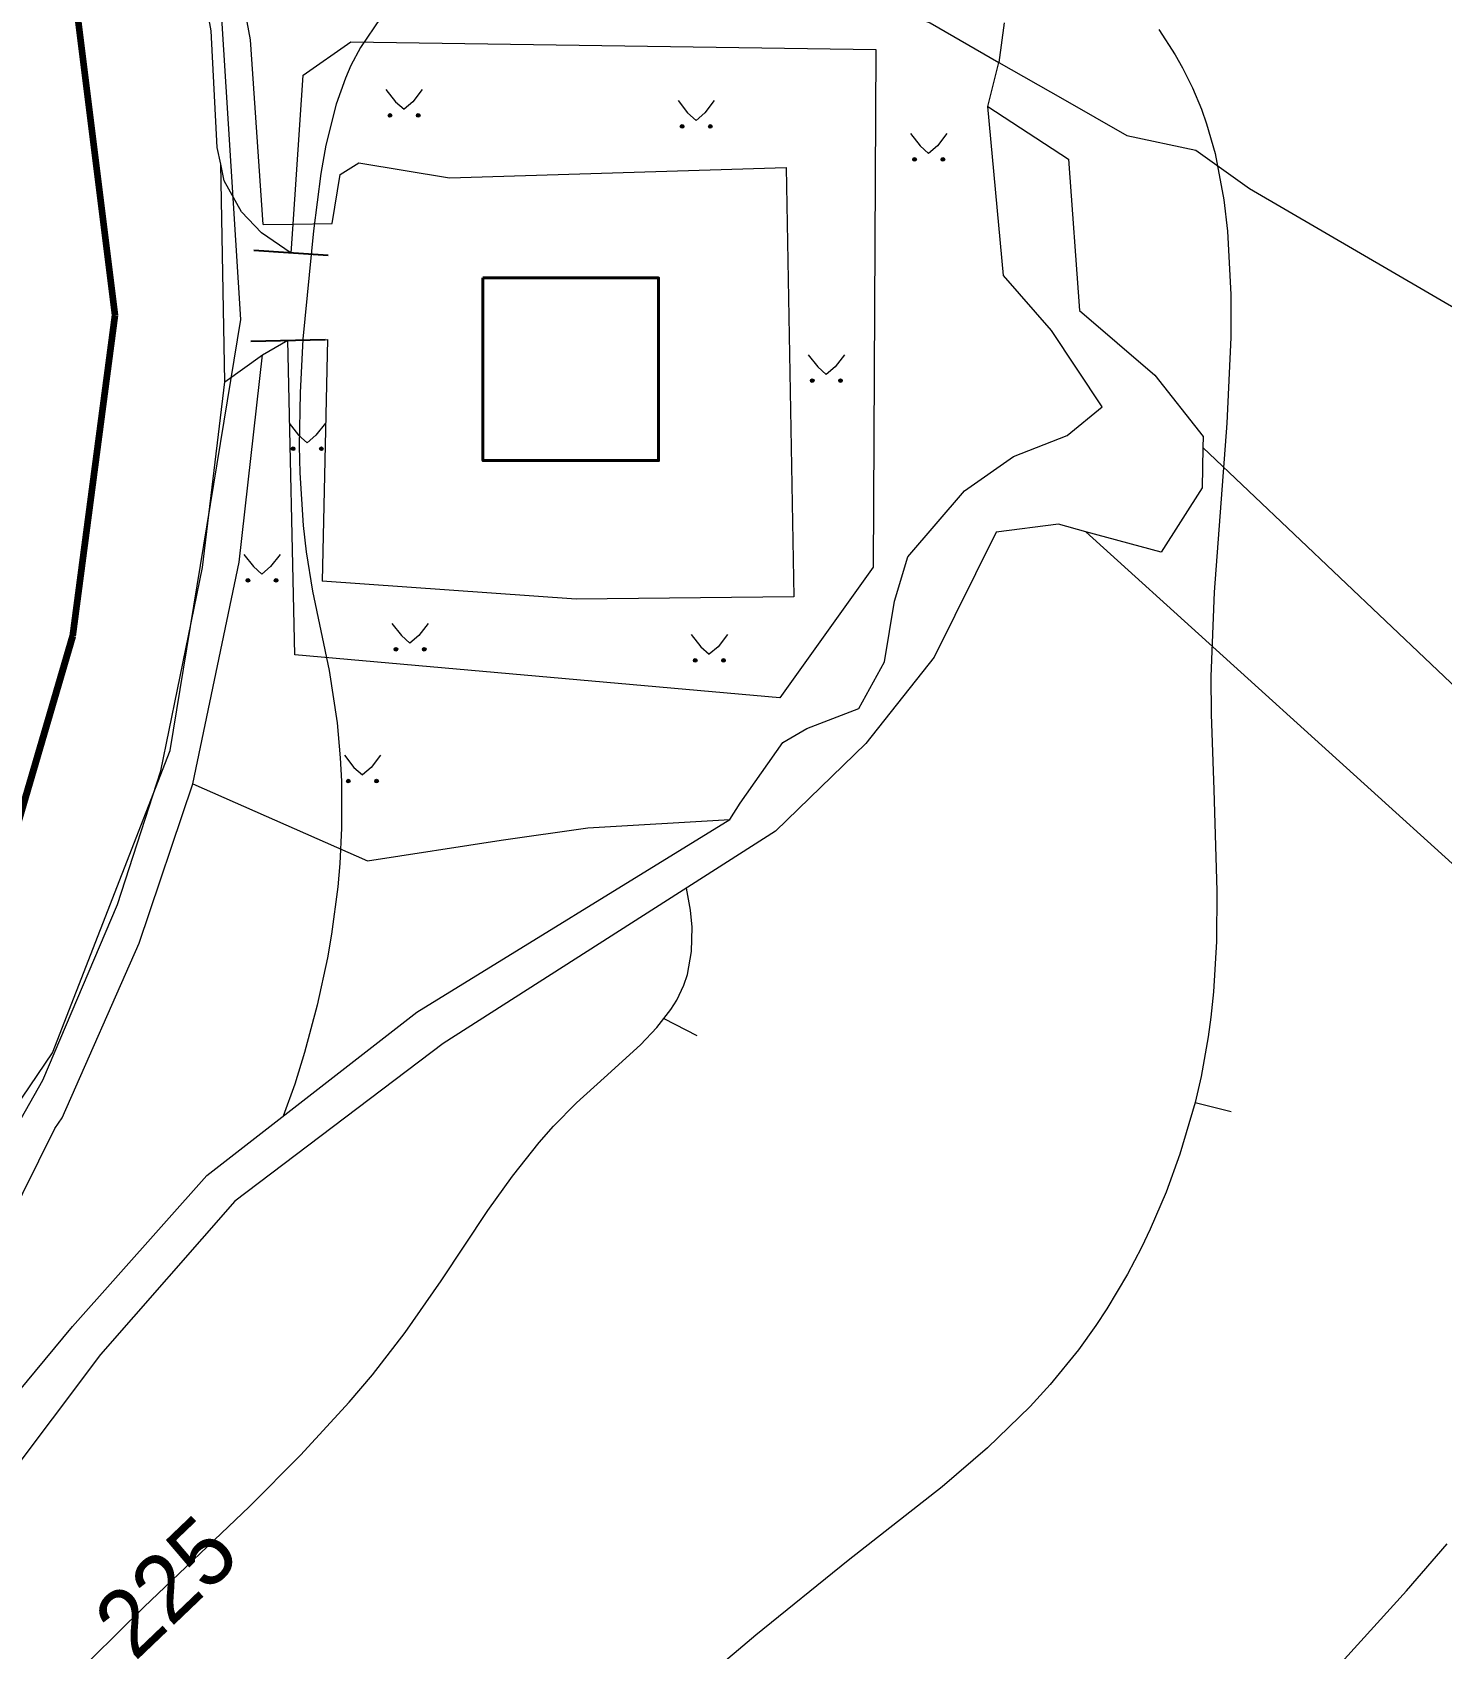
# Model space of a CAD drawing. Extents: x 1000 to 4000, y -5000 to -1000.
# Drawn here: x 1773.4 to 1849.3, y -4625.9 to -4538.9 of the extents above; entities that cross this region are included whole.
import ezdxf
from ezdxf.enums import TextEntityAlignment as Align

# ---------------------------------------------------------------- set-up
doc = ezdxf.new("R2010")
doc.units = 0
doc.header["$MEASUREMENT"] = 0
for name, color, linetype in [('11', 7, 'CONTINUOUS'), ('границы команд_1', 10, 'CONTINUOUS'), ('СЛОЙ_11', 7, 'CONTINUOUS'), ('СЛОЙ_24', 7, 'CONTINUOUS'), ('СЛОЙ_37', 7, 'CONTINUOUS'), ('СЛОЙ_39', 7, 'CONTINUOUS'), ('СЛОЙ_40', 7, 'CONTINUOUS'), ('СЛОЙ_41', 7, 'CONTINUOUS'), ('СЛОЙ_44', 7, 'CONTINUOUS'), ('СЛОЙ_50', 7, 'CONTINUOUS'), ('СЛОЙ_51', 7, 'CONTINUOUS'), ('СЛОЙ_52', 7, 'CONTINUOUS'), ('СЛОЙ_6', 7, 'CONTINUOUS')]:
    doc.layers.add(name, color=color, linetype=linetype)
doc.styles.add('STYLE-CHAR_FAST_FONT', font='CHAR_FAST_FONT.shx')

# ---------------------------------------------------------------- blocks, each defined once
blk = doc.blocks.new('VOROTA')
at = {"layer": '11', "color": 3, "linetype": 'Continuous'}
blk.add_line((0, -2.001), (0, 2), dxfattribs=at)

msp = doc.modelspace()

# ---------------------------------------------------------------- linework, layer by layer
at = {"layer": 'границы команд_1', "color": 6, "lineweight": 100}
msp.add_lwpolyline([(1232.111, -4386.007), (1363.196, -4532.866), (1381.723, -4552.503), (1403.927, -4569.932), (1443.727, -4590.948), (1468.129, -4601.74), (1562.694, -4618.098), (1653.409, -4634.074), (1688.722, -4638.313), (1704.485, -4638.313), (1722.793, -4634.02), (1760.924, -4607.283), (1770.05, -4590.328), (1775.59, -4571.416), (1777.872, -4554.135), (1774.938, -4530.659), (1770.702, -4517.779), (1633.084, -4319.391), (1619.805, -4295.078), (1612.961, -4276.819), (1612.961, -4259.864)], dxfattribs=at)
at = {"layer": 'СЛОЙ_11', "color": 253, "linetype": 'Continuous', "lineweight": 0}
for points in [[(1787.983, -4541.216), (1790.559, -4539.417), (1818.818, -4539.835)], [(1818.818, -4539.835), (1818.661, -4567.699), (1813.642, -4574.728)], [(1787.443, -4549.232), (1787.983, -4541.216)], [(1787.338, -4550.797), (1787.443, -4549.232)], [(1787.549, -4572.427), (1787.172, -4555.484)], [(1813.642, -4574.728), (1787.549, -4572.427)]]:
    msp.add_lwpolyline(points, dxfattribs=at)
at = {"layer": 'СЛОЙ_24', "color": 253, "linetype": 'Continuous', "lineweight": 0}
for points in [[(1783.554, -4546.007), (1783.366, -4545.107), (1783.032, -4538.831), (1781.735, -4531.677), (1780.857, -4527.619)], [(1785.835, -4549.25), (1785.153, -4539.319), (1783.04, -4527.856)], [(1800.499, -4533.426), (1819.353, -4537.521), (1821.737, -4538.4), (1825.427, -4540.53), (1828.872, -4542.498), (1832.317, -4544.467), (1836.039, -4545.262), (1838.925, -4547.312), (1862.177, -4560.868), (1866.255, -4562.5), (1876.041, -4564.926), (1883.235, -4566.683), (1890.512, -4568.524), (1898.375, -4574.633), (1907.826, -4583.168), (1918.281, -4590.113), (1932.835, -4601.326), (1946.3, -4613.208), (1951.653, -4617.811), (1955.919, -4619.735), (1960.77, -4620.656), (1991.049, -4615.97), (1996.452, -4614.463), (2000, -4614.031)], [(1787.338, -4550.797), (1785.749, -4549.709), (1784.662, -4548.58), (1783.742, -4546.906), (1783.554, -4546.007)], [(1787.443, -4549.232), (1789.557, -4549.209), (1789.975, -4546.573), (1790.979, -4545.945), (1795.872, -4546.74), (1813.978, -4546.196), (1814.398, -4569.289), (1802.689, -4569.415), (1789.015, -4568.453)], [(1785.835, -4549.25), (1787.443, -4549.232)], [(1785.792, -4556.278), (1787.172, -4555.484)], [(1787.172, -4555.484), (1789.307, -4555.442), (1789.015, -4568.453)], [(1782.053, -4579.358), (1784.541, -4567.424), (1785.792, -4556.278)], [(1783.78, -4557.724), (1785.792, -4556.278)], [(1735.985, -4634.132), (1739.687, -4630.535), (1753.737, -4620.327), (1759.09, -4616.06), (1767.203, -4607.274), (1773.977, -4595.31), (1777.991, -4585.855), (1780.333, -4578.662), (1782.573, -4567.717), (1783.78, -4557.724)], [(1774.623, -4597.907), (1775.012, -4597.342), (1779.162, -4587.947), (1782.053, -4579.358)], [(1733.751, -4637.818), (1754.467, -4622.251), (1758.671, -4618.988), (1765.111, -4612.964), (1771.156, -4604.871), (1774.623, -4597.907)]]:
    msp.add_lwpolyline(points, dxfattribs=at)
at = {"layer": 'СЛОЙ_37', "color": 253, "linetype": 'Continuous', "lineweight": 0}
for points in [[(1817.9, -4575.302), (1819.279, -4572.79), (1819.823, -4569.527), (1820.534, -4567.142), (1823.587, -4563.585), (1826.222, -4561.744), (1829.108, -4560.615), (1830.989, -4559.066), (1828.271, -4554.965), (1825.678, -4551.995), (1824.829, -4542.9)], [(1824.829, -4542.9), (1829.185, -4545.74), (1829.768, -4553.888), (1833.825, -4557.36), (1836.419, -4560.666), (1836.41, -4561.251)], [(1836.41, -4561.251), (1836.377, -4563.427), (1834.16, -4566.9), (1830.12, -4565.798)], [(1830.12, -4565.798), (1828.64, -4565.394), (1825.294, -4565.812), (1821.948, -4572.548), (1818.268, -4577.192), (1813.416, -4581.92), (1795.518, -4593.342), (1784.31, -4601.834), (1777.075, -4610.077), (1769.212, -4620.537), (1757.502, -4639.407), (1753.53, -4644.512), (1750.474, -4648.292), (1742.64, -4656.201), (1740.707, -4657.789)], [(1810.958, -4581.285), (1811.501, -4580.406), (1813.802, -4577.143), (1815.098, -4576.39), (1817.9, -4575.302)], [(1652.877, -4760.626), (1660.77, -4753.845), (1664.381, -4750.544), (1689.705, -4716.059), (1699.33, -4704.133), (1711.911, -4685.724), (1722.424, -4669.849), (1733.617, -4650.934), (1741.019, -4647.454), (1751.908, -4640.227), (1754.455, -4637.436), (1769.679, -4615.679), (1775.576, -4608.566), (1782.811, -4600.448), (1794.103, -4591.662), (1810.958, -4581.285)]]:
    msp.add_lwpolyline(points, dxfattribs=at)
at = {"layer": 'СЛОЙ_39', "color": 253, "linetype": 'Continuous', "lineweight": 0}
for p, q in [((1836.41, -4561.251), (1898.513, -4620.25)), ((1865.722, -4598.071), (1830.12, -4565.798))]:
    msp.add_line(p, q, dxfattribs=at)
at = {"layer": 'СЛОЙ_40', "color": 253, "linetype": 'Continuous', "lineweight": 0}
for p in [(1825.711, -4538.407), (1824.829, -4542.9)]:
    msp.add_line(p, (1825.427, -4540.53), dxfattribs=at)
msp.add_lwpolyline([(1782.053, -4579.358), (1791.45, -4583.506), (1798.654, -4582.397), (1803.308, -4581.731), (1810.958, -4581.285)], dxfattribs=at)
at = {"layer": 'СЛОЙ_41', "color": 253, "linetype": 'Continuous', "lineweight": 0}
for p, q in [((1792.446, -4541.996), (1792.956, -4542.646)), ((1794.396, -4541.996), (1793.886, -4542.646)), ((1792.956, -4542.646), (1793.416, -4543.056)), ((1793.886, -4542.646), (1793.416, -4543.056)), ((1808.167, -4542.59), (1808.677, -4543.24)), ((1808.677, -4543.24), (1809.137, -4543.65)), ((1809.607, -4543.24), (1809.137, -4543.65)), ((1810.117, -4542.59), (1809.607, -4543.24)), ((1820.682, -4544.366), (1821.192, -4545.016)), ((1821.192, -4545.016), (1821.652, -4545.426)), ((1822.122, -4545.016), (1821.652, -4545.426)), ((1822.632, -4544.366), (1822.122, -4545.016)), ((1815.172, -4556.272), (1815.682, -4556.922)), ((1817.122, -4556.272), (1816.612, -4556.922)), ((1815.682, -4556.922), (1816.142, -4557.332)), ((1816.612, -4556.922), (1816.142, -4557.332)), ((1787.233, -4559.941), (1787.743, -4560.591)), ((1787.743, -4560.591), (1788.203, -4561.001)), ((1788.673, -4560.591), (1788.203, -4561.001)), ((1789.183, -4559.941), (1788.673, -4560.591)), ((1784.798, -4567.023), (1785.308, -4567.673)), ((1785.308, -4567.673), (1785.768, -4568.083)), ((1786.238, -4567.673), (1785.768, -4568.083)), ((1786.748, -4567.023), (1786.238, -4567.673)), ((1792.768, -4570.734), (1793.278, -4571.384)), ((1794.718, -4570.734), (1794.208, -4571.384)), ((1793.278, -4571.384), (1793.738, -4571.794)), ((1794.208, -4571.384), (1793.738, -4571.794)), ((1808.877, -4571.331), (1809.387, -4571.981)), ((1809.387, -4571.981), (1809.847, -4572.391)), ((1810.317, -4571.981), (1809.847, -4572.391)), ((1810.827, -4571.331), (1810.317, -4571.981)), ((1790.205, -4577.827), (1790.715, -4578.477)), ((1792.155, -4577.827), (1791.645, -4578.477)), ((1790.715, -4578.477), (1791.175, -4578.887)), ((1791.645, -4578.477), (1791.175, -4578.887))]:
    msp.add_line(p, q, dxfattribs=at)
for centre in [(1792.66, -4543.384), (1794.181, -4543.384), (1808.381, -4543.978), (1809.902, -4543.978), (1820.896, -4545.754), (1822.417, -4545.754), (1815.386, -4557.66), (1816.907, -4557.66), (1787.447, -4561.329), (1788.968, -4561.329), (1785.012, -4568.411), (1786.533, -4568.411), (1792.982, -4572.122), (1794.503, -4572.122), (1809.091, -4572.719), (1810.612, -4572.719), (1790.419, -4579.215), (1791.94, -4579.215)]:
    msp.add_circle(centre, 0.0976, dxfattribs=at)
for points in [[(1792.605, -4543.465), (1792.591, -4543.315), (1792.605, -4543.303)], [(1792.622, -4543.474), (1792.605, -4543.303), (1792.622, -4543.294)], [(1792.605, -4543.465), (1792.605, -4543.303), (1792.622, -4543.474)], [(1792.641, -4543.48), (1792.622, -4543.294), (1792.641, -4543.288)], [(1792.622, -4543.474), (1792.622, -4543.294), (1792.641, -4543.48)], [(1792.66, -4543.482), (1792.641, -4543.288), (1792.66, -4543.286)], [(1792.641, -4543.48), (1792.641, -4543.288), (1792.66, -4543.482)], [(1794.126, -4543.465), (1794.112, -4543.315), (1794.126, -4543.303)], [(1794.143, -4543.474), (1794.126, -4543.303), (1794.143, -4543.294)], [(1794.126, -4543.465), (1794.126, -4543.303), (1794.143, -4543.474)], [(1794.162, -4543.48), (1794.143, -4543.294), (1794.162, -4543.288)], [(1794.143, -4543.474), (1794.143, -4543.294), (1794.162, -4543.48)], [(1794.181, -4543.482), (1794.162, -4543.288), (1794.181, -4543.286)], [(1794.162, -4543.48), (1794.162, -4543.288), (1794.181, -4543.482)], [(1792.564, -4543.403), (1792.562, -4543.384), (1792.564, -4543.365)], [(1792.569, -4543.421), (1792.564, -4543.365), (1792.569, -4543.347)], [(1792.564, -4543.403), (1792.564, -4543.365), (1792.569, -4543.421)], [(1792.578, -4543.438), (1792.569, -4543.347), (1792.578, -4543.33)], [(1792.569, -4543.421), (1792.569, -4543.347), (1792.578, -4543.438)], [(1792.591, -4543.453), (1792.578, -4543.33), (1792.591, -4543.315)], [(1792.578, -4543.438), (1792.578, -4543.33), (1792.591, -4543.453)], [(1792.591, -4543.453), (1792.591, -4543.315), (1792.605, -4543.465)], [(1794.085, -4543.403), (1794.083, -4543.384), (1794.085, -4543.365)], [(1794.09, -4543.421), (1794.085, -4543.365), (1794.09, -4543.347)], [(1794.085, -4543.403), (1794.085, -4543.365), (1794.09, -4543.421)], [(1794.099, -4543.438), (1794.09, -4543.347), (1794.099, -4543.33)], [(1794.09, -4543.421), (1794.09, -4543.347), (1794.099, -4543.438)], [(1794.112, -4543.453), (1794.099, -4543.33), (1794.112, -4543.315)], [(1794.099, -4543.438), (1794.099, -4543.33), (1794.112, -4543.453)], [(1794.112, -4543.453), (1794.112, -4543.315), (1794.126, -4543.465)], [(1808.285, -4543.997), (1808.283, -4543.978), (1808.285, -4543.959)], [(1808.29, -4544.015), (1808.285, -4543.959), (1808.29, -4543.941)], [(1808.285, -4543.997), (1808.285, -4543.959), (1808.29, -4544.015)], [(1808.299, -4544.032), (1808.29, -4543.941), (1808.299, -4543.924)], [(1808.29, -4544.015), (1808.29, -4543.941), (1808.299, -4544.032)], [(1808.312, -4544.047), (1808.299, -4543.924), (1808.312, -4543.909)], [(1808.299, -4544.032), (1808.299, -4543.924), (1808.312, -4544.047)], [(1808.326, -4544.059), (1808.312, -4543.909), (1808.326, -4543.897)], [(1808.312, -4544.047), (1808.312, -4543.909), (1808.326, -4544.059)], [(1808.343, -4544.068), (1808.326, -4543.897), (1808.343, -4543.888)], [(1808.326, -4544.059), (1808.326, -4543.897), (1808.343, -4544.068)], [(1808.362, -4544.074), (1808.343, -4543.888), (1808.362, -4543.882)], [(1808.343, -4544.068), (1808.343, -4543.888), (1808.362, -4544.074)], [(1808.381, -4544.076), (1808.362, -4543.882), (1808.381, -4543.88)], [(1808.362, -4544.074), (1808.362, -4543.882), (1808.381, -4544.076)], [(1809.806, -4543.997), (1809.804, -4543.978), (1809.806, -4543.959)], [(1809.811, -4544.015), (1809.806, -4543.959), (1809.811, -4543.941)], [(1809.806, -4543.997), (1809.806, -4543.959), (1809.811, -4544.015)], [(1809.82, -4544.032), (1809.811, -4543.941), (1809.82, -4543.924)], [(1809.811, -4544.015), (1809.811, -4543.941), (1809.82, -4544.032)], [(1809.833, -4544.047), (1809.82, -4543.924), (1809.833, -4543.909)], [(1809.82, -4544.032), (1809.82, -4543.924), (1809.833, -4544.047)], [(1809.847, -4544.059), (1809.833, -4543.909), (1809.847, -4543.897)], [(1809.833, -4544.047), (1809.833, -4543.909), (1809.847, -4544.059)], [(1809.864, -4544.068), (1809.847, -4543.897), (1809.864, -4543.888)], [(1809.847, -4544.059), (1809.847, -4543.897), (1809.864, -4544.068)], [(1809.883, -4544.074), (1809.864, -4543.888), (1809.883, -4543.882)], [(1809.864, -4544.068), (1809.864, -4543.888), (1809.883, -4544.074)], [(1809.902, -4544.076), (1809.883, -4543.882), (1809.902, -4543.88)], [(1809.883, -4544.074), (1809.883, -4543.882), (1809.902, -4544.076)], [(1820.8, -4545.773), (1820.798, -4545.754), (1820.8, -4545.735)], [(1820.805, -4545.791), (1820.8, -4545.735), (1820.805, -4545.717)], [(1820.8, -4545.773), (1820.8, -4545.735), (1820.805, -4545.791)], [(1820.814, -4545.808), (1820.805, -4545.717), (1820.814, -4545.7)], [(1820.805, -4545.791), (1820.805, -4545.717), (1820.814, -4545.808)], [(1820.827, -4545.823), (1820.814, -4545.7), (1820.827, -4545.685)], [(1820.814, -4545.808), (1820.814, -4545.7), (1820.827, -4545.823)], [(1820.841, -4545.835), (1820.827, -4545.685), (1820.841, -4545.673)], [(1820.827, -4545.823), (1820.827, -4545.685), (1820.841, -4545.835)], [(1820.858, -4545.844), (1820.841, -4545.673), (1820.858, -4545.664)], [(1820.841, -4545.835), (1820.841, -4545.673), (1820.858, -4545.844)], [(1820.877, -4545.85), (1820.858, -4545.664), (1820.877, -4545.658)], [(1820.858, -4545.844), (1820.858, -4545.664), (1820.877, -4545.85)], [(1820.896, -4545.852), (1820.877, -4545.658), (1820.896, -4545.656)], [(1820.877, -4545.85), (1820.877, -4545.658), (1820.896, -4545.852)], [(1822.321, -4545.773), (1822.319, -4545.754), (1822.321, -4545.735)], [(1822.326, -4545.791), (1822.321, -4545.735), (1822.326, -4545.717)], [(1822.321, -4545.773), (1822.321, -4545.735), (1822.326, -4545.791)], [(1822.335, -4545.808), (1822.326, -4545.717), (1822.335, -4545.7)], [(1822.326, -4545.791), (1822.326, -4545.717), (1822.335, -4545.808)], [(1822.348, -4545.823), (1822.335, -4545.7), (1822.348, -4545.685)], [(1822.335, -4545.808), (1822.335, -4545.7), (1822.348, -4545.823)], [(1822.362, -4545.835), (1822.348, -4545.685), (1822.362, -4545.673)], [(1822.348, -4545.823), (1822.348, -4545.685), (1822.362, -4545.835)], [(1822.379, -4545.844), (1822.362, -4545.673), (1822.379, -4545.664)], [(1822.362, -4545.835), (1822.362, -4545.673), (1822.379, -4545.844)], [(1822.398, -4545.85), (1822.379, -4545.664), (1822.398, -4545.658)], [(1822.379, -4545.844), (1822.379, -4545.664), (1822.398, -4545.85)], [(1822.417, -4545.852), (1822.398, -4545.658), (1822.417, -4545.656)], [(1822.398, -4545.85), (1822.398, -4545.658), (1822.417, -4545.852)], [(1815.29, -4557.679), (1815.288, -4557.66), (1815.29, -4557.641)], [(1815.295, -4557.697), (1815.29, -4557.641), (1815.295, -4557.623)], [(1815.29, -4557.679), (1815.29, -4557.641), (1815.295, -4557.697)], [(1815.304, -4557.714), (1815.295, -4557.623), (1815.304, -4557.606)], [(1815.295, -4557.697), (1815.295, -4557.623), (1815.304, -4557.714)], [(1815.317, -4557.729), (1815.304, -4557.606), (1815.317, -4557.591)], [(1815.304, -4557.714), (1815.304, -4557.606), (1815.317, -4557.729)], [(1815.331, -4557.741), (1815.317, -4557.591), (1815.331, -4557.579)], [(1815.317, -4557.729), (1815.317, -4557.591), (1815.331, -4557.741)], [(1815.348, -4557.75), (1815.331, -4557.579), (1815.348, -4557.57)], [(1815.331, -4557.741), (1815.331, -4557.579), (1815.348, -4557.75)], [(1815.367, -4557.756), (1815.348, -4557.57), (1815.367, -4557.564)], [(1815.348, -4557.75), (1815.348, -4557.57), (1815.367, -4557.756)], [(1815.386, -4557.758), (1815.367, -4557.564), (1815.386, -4557.562)], [(1815.367, -4557.756), (1815.367, -4557.564), (1815.386, -4557.758)], [(1816.811, -4557.679), (1816.809, -4557.66), (1816.811, -4557.641)], [(1816.816, -4557.697), (1816.811, -4557.641), (1816.816, -4557.623)], [(1816.811, -4557.679), (1816.811, -4557.641), (1816.816, -4557.697)], [(1816.825, -4557.714), (1816.816, -4557.623), (1816.825, -4557.606)], [(1816.816, -4557.697), (1816.816, -4557.623), (1816.825, -4557.714)], [(1816.838, -4557.729), (1816.825, -4557.606), (1816.838, -4557.591)], [(1816.825, -4557.714), (1816.825, -4557.606), (1816.838, -4557.729)], [(1816.852, -4557.741), (1816.838, -4557.591), (1816.852, -4557.579)], [(1816.838, -4557.729), (1816.838, -4557.591), (1816.852, -4557.741)], [(1816.869, -4557.75), (1816.852, -4557.579), (1816.869, -4557.57)], [(1816.852, -4557.741), (1816.852, -4557.579), (1816.869, -4557.75)], [(1816.888, -4557.756), (1816.869, -4557.57), (1816.888, -4557.564)], [(1816.869, -4557.75), (1816.869, -4557.57), (1816.888, -4557.756)], [(1816.907, -4557.758), (1816.888, -4557.564), (1816.907, -4557.562)], [(1816.888, -4557.756), (1816.888, -4557.564), (1816.907, -4557.758)], [(1787.351, -4561.348), (1787.349, -4561.329), (1787.351, -4561.31)], [(1787.356, -4561.366), (1787.351, -4561.31), (1787.356, -4561.292)], [(1787.351, -4561.348), (1787.351, -4561.31), (1787.356, -4561.366)], [(1787.365, -4561.383), (1787.356, -4561.292), (1787.365, -4561.275)], [(1787.356, -4561.366), (1787.356, -4561.292), (1787.365, -4561.383)], [(1787.378, -4561.398), (1787.365, -4561.275), (1787.378, -4561.26)], [(1787.365, -4561.383), (1787.365, -4561.275), (1787.378, -4561.398)], [(1787.392, -4561.41), (1787.378, -4561.26), (1787.392, -4561.248)], [(1787.378, -4561.398), (1787.378, -4561.26), (1787.392, -4561.41)], [(1787.409, -4561.419), (1787.392, -4561.248), (1787.409, -4561.239)], [(1787.392, -4561.41), (1787.392, -4561.248), (1787.409, -4561.419)], [(1787.428, -4561.425), (1787.409, -4561.239), (1787.428, -4561.233)], [(1787.409, -4561.419), (1787.409, -4561.239), (1787.428, -4561.425)], [(1787.447, -4561.427), (1787.428, -4561.233), (1787.447, -4561.231)], [(1787.428, -4561.425), (1787.428, -4561.233), (1787.447, -4561.427)], [(1788.872, -4561.348), (1788.87, -4561.329), (1788.872, -4561.31)], [(1788.877, -4561.366), (1788.872, -4561.31), (1788.877, -4561.292)], [(1788.872, -4561.348), (1788.872, -4561.31), (1788.877, -4561.366)], [(1788.886, -4561.383), (1788.877, -4561.292), (1788.886, -4561.275)], [(1788.877, -4561.366), (1788.877, -4561.292), (1788.886, -4561.383)], [(1788.899, -4561.398), (1788.886, -4561.275), (1788.899, -4561.26)], [(1788.886, -4561.383), (1788.886, -4561.275), (1788.899, -4561.398)], [(1788.913, -4561.41), (1788.899, -4561.26), (1788.913, -4561.248)], [(1788.899, -4561.398), (1788.899, -4561.26), (1788.913, -4561.41)], [(1788.93, -4561.419), (1788.913, -4561.248), (1788.93, -4561.239)], [(1788.913, -4561.41), (1788.913, -4561.248), (1788.93, -4561.419)], [(1788.949, -4561.425), (1788.93, -4561.239), (1788.949, -4561.233)], [(1788.93, -4561.419), (1788.93, -4561.239), (1788.949, -4561.425)], [(1788.968, -4561.427), (1788.949, -4561.233), (1788.968, -4561.231)], [(1788.949, -4561.425), (1788.949, -4561.233), (1788.968, -4561.427)], [(1784.916, -4568.43), (1784.914, -4568.411), (1784.916, -4568.392)], [(1784.921, -4568.448), (1784.916, -4568.392), (1784.921, -4568.374)], [(1784.916, -4568.43), (1784.916, -4568.392), (1784.921, -4568.448)], [(1784.93, -4568.465), (1784.921, -4568.374), (1784.93, -4568.357)], [(1784.921, -4568.448), (1784.921, -4568.374), (1784.93, -4568.465)], [(1784.943, -4568.48), (1784.93, -4568.357), (1784.943, -4568.342)], [(1784.93, -4568.465), (1784.93, -4568.357), (1784.943, -4568.48)], [(1784.957, -4568.492), (1784.943, -4568.342), (1784.957, -4568.33)], [(1784.943, -4568.48), (1784.943, -4568.342), (1784.957, -4568.492)], [(1784.974, -4568.501), (1784.957, -4568.33), (1784.974, -4568.321)], [(1784.957, -4568.492), (1784.957, -4568.33), (1784.974, -4568.501)], [(1784.993, -4568.507), (1784.974, -4568.321), (1784.993, -4568.315)], [(1784.974, -4568.501), (1784.974, -4568.321), (1784.993, -4568.507)], [(1785.012, -4568.509), (1784.993, -4568.315), (1785.012, -4568.313)], [(1784.993, -4568.507), (1784.993, -4568.315), (1785.012, -4568.509)], [(1786.437, -4568.43), (1786.435, -4568.411), (1786.437, -4568.392)], [(1786.442, -4568.448), (1786.437, -4568.392), (1786.442, -4568.374)], [(1786.437, -4568.43), (1786.437, -4568.392), (1786.442, -4568.448)], [(1786.451, -4568.465), (1786.442, -4568.374), (1786.451, -4568.357)], [(1786.442, -4568.448), (1786.442, -4568.374), (1786.451, -4568.465)], [(1786.464, -4568.48), (1786.451, -4568.357), (1786.464, -4568.342)], [(1786.451, -4568.465), (1786.451, -4568.357), (1786.464, -4568.48)], [(1786.478, -4568.492), (1786.464, -4568.342), (1786.478, -4568.33)], [(1786.464, -4568.48), (1786.464, -4568.342), (1786.478, -4568.492)], [(1786.495, -4568.501), (1786.478, -4568.33), (1786.495, -4568.321)], [(1786.478, -4568.492), (1786.478, -4568.33), (1786.495, -4568.501)], [(1786.514, -4568.507), (1786.495, -4568.321), (1786.514, -4568.315)], [(1786.495, -4568.501), (1786.495, -4568.321), (1786.514, -4568.507)], [(1786.533, -4568.509), (1786.514, -4568.315), (1786.533, -4568.313)], [(1786.514, -4568.507), (1786.514, -4568.315), (1786.533, -4568.509)], [(1792.982, -4572.22), (1792.963, -4572.026), (1792.982, -4572.024)], [(1794.503, -4572.22), (1794.484, -4572.026), (1794.503, -4572.024)], [(1792.886, -4572.141), (1792.884, -4572.122), (1792.886, -4572.103)], [(1792.891, -4572.159), (1792.886, -4572.103), (1792.891, -4572.085)], [(1792.886, -4572.141), (1792.886, -4572.103), (1792.891, -4572.159)], [(1792.9, -4572.176), (1792.891, -4572.085), (1792.9, -4572.068)], [(1792.891, -4572.159), (1792.891, -4572.085), (1792.9, -4572.176)], [(1792.913, -4572.191), (1792.9, -4572.068), (1792.913, -4572.053)], [(1792.9, -4572.176), (1792.9, -4572.068), (1792.913, -4572.191)], [(1792.927, -4572.203), (1792.913, -4572.053), (1792.927, -4572.041)], [(1792.913, -4572.191), (1792.913, -4572.053), (1792.927, -4572.203)], [(1792.944, -4572.212), (1792.927, -4572.041), (1792.944, -4572.032)], [(1792.927, -4572.203), (1792.927, -4572.041), (1792.944, -4572.212)], [(1792.963, -4572.218), (1792.944, -4572.032), (1792.963, -4572.026)], [(1792.944, -4572.212), (1792.944, -4572.032), (1792.963, -4572.218)], [(1792.963, -4572.218), (1792.963, -4572.026), (1792.982, -4572.22)], [(1794.407, -4572.141), (1794.405, -4572.122), (1794.407, -4572.103)], [(1794.412, -4572.159), (1794.407, -4572.103), (1794.412, -4572.085)], [(1794.407, -4572.141), (1794.407, -4572.103), (1794.412, -4572.159)], [(1794.421, -4572.176), (1794.412, -4572.085), (1794.421, -4572.068)], [(1794.412, -4572.159), (1794.412, -4572.085), (1794.421, -4572.176)], [(1794.434, -4572.191), (1794.421, -4572.068), (1794.434, -4572.053)], [(1794.421, -4572.176), (1794.421, -4572.068), (1794.434, -4572.191)], [(1794.448, -4572.203), (1794.434, -4572.053), (1794.448, -4572.041)], [(1794.434, -4572.191), (1794.434, -4572.053), (1794.448, -4572.203)], [(1794.465, -4572.212), (1794.448, -4572.041), (1794.465, -4572.032)], [(1794.448, -4572.203), (1794.448, -4572.041), (1794.465, -4572.212)], [(1794.484, -4572.218), (1794.465, -4572.032), (1794.484, -4572.026)], [(1794.465, -4572.212), (1794.465, -4572.032), (1794.484, -4572.218)], [(1794.484, -4572.218), (1794.484, -4572.026), (1794.503, -4572.22)], [(1808.995, -4572.738), (1808.993, -4572.719), (1808.995, -4572.7)], [(1809, -4572.756), (1808.995, -4572.7), (1809, -4572.682)], [(1808.995, -4572.738), (1808.995, -4572.7), (1809, -4572.756)], [(1809.009, -4572.773), (1809, -4572.682), (1809.009, -4572.665)], [(1809, -4572.756), (1809, -4572.682), (1809.009, -4572.773)], [(1809.022, -4572.788), (1809.009, -4572.665), (1809.022, -4572.65)], [(1809.009, -4572.773), (1809.009, -4572.665), (1809.022, -4572.788)], [(1809.036, -4572.8), (1809.022, -4572.65), (1809.036, -4572.638)], [(1809.022, -4572.788), (1809.022, -4572.65), (1809.036, -4572.8)], [(1809.053, -4572.809), (1809.036, -4572.638), (1809.053, -4572.629)], [(1809.036, -4572.8), (1809.036, -4572.638), (1809.053, -4572.809)], [(1809.072, -4572.815), (1809.053, -4572.629), (1809.072, -4572.623)], [(1809.053, -4572.809), (1809.053, -4572.629), (1809.072, -4572.815)], [(1809.091, -4572.817), (1809.072, -4572.623), (1809.091, -4572.621)], [(1809.072, -4572.815), (1809.072, -4572.623), (1809.091, -4572.817)], [(1810.516, -4572.738), (1810.514, -4572.719), (1810.516, -4572.7)], [(1810.521, -4572.756), (1810.516, -4572.7), (1810.521, -4572.682)], [(1810.516, -4572.738), (1810.516, -4572.7), (1810.521, -4572.756)], [(1810.53, -4572.773), (1810.521, -4572.682), (1810.53, -4572.665)], [(1810.521, -4572.756), (1810.521, -4572.682), (1810.53, -4572.773)], [(1810.543, -4572.788), (1810.53, -4572.665), (1810.543, -4572.65)], [(1810.53, -4572.773), (1810.53, -4572.665), (1810.543, -4572.788)], [(1810.557, -4572.8), (1810.543, -4572.65), (1810.557, -4572.638)], [(1810.543, -4572.788), (1810.543, -4572.65), (1810.557, -4572.8)], [(1810.574, -4572.809), (1810.557, -4572.638), (1810.574, -4572.629)], [(1810.557, -4572.8), (1810.557, -4572.638), (1810.574, -4572.809)], [(1810.593, -4572.815), (1810.574, -4572.629), (1810.593, -4572.623)], [(1810.574, -4572.809), (1810.574, -4572.629), (1810.593, -4572.815)], [(1810.612, -4572.817), (1810.593, -4572.623), (1810.612, -4572.621)], [(1810.593, -4572.815), (1810.593, -4572.623), (1810.612, -4572.817)], [(1790.323, -4579.234), (1790.321, -4579.215), (1790.323, -4579.196)], [(1790.328, -4579.252), (1790.323, -4579.196), (1790.328, -4579.178)], [(1790.323, -4579.234), (1790.323, -4579.196), (1790.328, -4579.252)], [(1790.337, -4579.269), (1790.328, -4579.178), (1790.337, -4579.161)], [(1790.328, -4579.252), (1790.328, -4579.178), (1790.337, -4579.269)], [(1790.35, -4579.284), (1790.337, -4579.161), (1790.35, -4579.146)], [(1790.337, -4579.269), (1790.337, -4579.161), (1790.35, -4579.284)], [(1790.364, -4579.296), (1790.35, -4579.146), (1790.364, -4579.134)], [(1790.35, -4579.284), (1790.35, -4579.146), (1790.364, -4579.296)], [(1790.381, -4579.305), (1790.364, -4579.134), (1790.381, -4579.125)], [(1790.364, -4579.296), (1790.364, -4579.134), (1790.381, -4579.305)], [(1790.4, -4579.311), (1790.381, -4579.125), (1790.4, -4579.119)], [(1790.381, -4579.305), (1790.381, -4579.125), (1790.4, -4579.311)], [(1790.419, -4579.313), (1790.4, -4579.119), (1790.419, -4579.117)], [(1790.4, -4579.311), (1790.4, -4579.119), (1790.419, -4579.313)], [(1791.844, -4579.234), (1791.842, -4579.215), (1791.844, -4579.196)], [(1791.849, -4579.252), (1791.844, -4579.196), (1791.849, -4579.178)], [(1791.844, -4579.234), (1791.844, -4579.196), (1791.849, -4579.252)], [(1791.858, -4579.269), (1791.849, -4579.178), (1791.858, -4579.161)], [(1791.849, -4579.252), (1791.849, -4579.178), (1791.858, -4579.269)], [(1791.871, -4579.284), (1791.858, -4579.161), (1791.871, -4579.146)], [(1791.858, -4579.269), (1791.858, -4579.161), (1791.871, -4579.284)], [(1791.885, -4579.296), (1791.871, -4579.146), (1791.885, -4579.134)], [(1791.871, -4579.284), (1791.871, -4579.146), (1791.885, -4579.296)], [(1791.902, -4579.305), (1791.885, -4579.134), (1791.902, -4579.125)], [(1791.885, -4579.296), (1791.885, -4579.134), (1791.902, -4579.305)], [(1791.921, -4579.311), (1791.902, -4579.125), (1791.921, -4579.119)], [(1791.902, -4579.305), (1791.902, -4579.125), (1791.921, -4579.311)], [(1791.94, -4579.313), (1791.921, -4579.119), (1791.94, -4579.117)], [(1791.921, -4579.311), (1791.921, -4579.119), (1791.94, -4579.313)]]:
    msp.add_solid(points, dxfattribs=at)
at = {"layer": 'СЛОЙ_41', "color": 253, "linetype": 'Continuous', "lineweight": 0, "extrusion": (0, 0, -1)}
for points in [[(-1792.66, -4543.482), (-1792.66, -4543.286), (-1792.679, -4543.48)], [(-1792.679, -4543.48), (-1792.66, -4543.286), (-1792.679, -4543.288)], [(-1792.679, -4543.48), (-1792.679, -4543.288), (-1792.697, -4543.474)], [(-1792.697, -4543.474), (-1792.679, -4543.288), (-1792.697, -4543.294)], [(-1792.697, -4543.474), (-1792.697, -4543.294), (-1792.714, -4543.465)], [(-1792.714, -4543.465), (-1792.697, -4543.294), (-1792.714, -4543.303)], [(-1792.714, -4543.465), (-1792.714, -4543.303), (-1792.729, -4543.453)], [(-1792.729, -4543.453), (-1792.714, -4543.303), (-1792.729, -4543.315)], [(-1794.181, -4543.482), (-1794.181, -4543.286), (-1794.2, -4543.48)], [(-1794.2, -4543.48), (-1794.181, -4543.286), (-1794.2, -4543.288)], [(-1794.2, -4543.48), (-1794.2, -4543.288), (-1794.218, -4543.474)], [(-1794.218, -4543.474), (-1794.2, -4543.288), (-1794.218, -4543.294)], [(-1794.218, -4543.474), (-1794.218, -4543.294), (-1794.235, -4543.465)], [(-1794.235, -4543.465), (-1794.218, -4543.294), (-1794.235, -4543.303)], [(-1794.235, -4543.465), (-1794.235, -4543.303), (-1794.25, -4543.453)], [(-1794.25, -4543.453), (-1794.235, -4543.303), (-1794.25, -4543.315)], [(-1792.729, -4543.453), (-1792.729, -4543.315), (-1792.741, -4543.438)], [(-1792.741, -4543.438), (-1792.729, -4543.315), (-1792.741, -4543.33)], [(-1792.741, -4543.438), (-1792.741, -4543.33), (-1792.75, -4543.421)], [(-1792.75, -4543.421), (-1792.741, -4543.33), (-1792.75, -4543.347)], [(-1792.75, -4543.421), (-1792.75, -4543.347), (-1792.755, -4543.403)], [(-1792.755, -4543.403), (-1792.75, -4543.347), (-1792.755, -4543.365)], [(-1792.755, -4543.403), (-1792.755, -4543.365), (-1792.757, -4543.384)], [(-1794.25, -4543.453), (-1794.25, -4543.315), (-1794.262, -4543.438)], [(-1794.262, -4543.438), (-1794.25, -4543.315), (-1794.262, -4543.33)], [(-1794.262, -4543.438), (-1794.262, -4543.33), (-1794.271, -4543.421)], [(-1794.271, -4543.421), (-1794.262, -4543.33), (-1794.271, -4543.347)], [(-1794.271, -4543.421), (-1794.271, -4543.347), (-1794.276, -4543.403)], [(-1794.276, -4543.403), (-1794.271, -4543.347), (-1794.276, -4543.365)], [(-1794.276, -4543.403), (-1794.276, -4543.365), (-1794.278, -4543.384)], [(-1808.381, -4544.076), (-1808.381, -4543.88), (-1808.4, -4544.074)], [(-1808.4, -4544.074), (-1808.381, -4543.88), (-1808.4, -4543.882)], [(-1808.4, -4544.074), (-1808.4, -4543.882), (-1808.418, -4544.068)], [(-1808.418, -4544.068), (-1808.4, -4543.882), (-1808.418, -4543.888)], [(-1808.418, -4544.068), (-1808.418, -4543.888), (-1808.435, -4544.059)], [(-1808.435, -4544.059), (-1808.418, -4543.888), (-1808.435, -4543.897)], [(-1808.435, -4544.059), (-1808.435, -4543.897), (-1808.45, -4544.047)], [(-1808.45, -4544.047), (-1808.435, -4543.897), (-1808.45, -4543.909)], [(-1808.45, -4544.047), (-1808.45, -4543.909), (-1808.462, -4544.032)], [(-1808.462, -4544.032), (-1808.45, -4543.909), (-1808.462, -4543.924)], [(-1808.462, -4544.032), (-1808.462, -4543.924), (-1808.471, -4544.015)], [(-1808.471, -4544.015), (-1808.462, -4543.924), (-1808.471, -4543.941)], [(-1808.471, -4544.015), (-1808.471, -4543.941), (-1808.476, -4543.997)], [(-1808.476, -4543.997), (-1808.471, -4543.941), (-1808.476, -4543.959)], [(-1808.476, -4543.997), (-1808.476, -4543.959), (-1808.478, -4543.978)], [(-1809.902, -4544.076), (-1809.902, -4543.88), (-1809.921, -4544.074)], [(-1809.921, -4544.074), (-1809.902, -4543.88), (-1809.921, -4543.882)], [(-1809.921, -4544.074), (-1809.921, -4543.882), (-1809.939, -4544.068)], [(-1809.939, -4544.068), (-1809.921, -4543.882), (-1809.939, -4543.888)], [(-1809.939, -4544.068), (-1809.939, -4543.888), (-1809.956, -4544.059)], [(-1809.956, -4544.059), (-1809.939, -4543.888), (-1809.956, -4543.897)], [(-1809.956, -4544.059), (-1809.956, -4543.897), (-1809.971, -4544.047)], [(-1809.971, -4544.047), (-1809.956, -4543.897), (-1809.971, -4543.909)], [(-1809.971, -4544.047), (-1809.971, -4543.909), (-1809.983, -4544.032)], [(-1809.983, -4544.032), (-1809.971, -4543.909), (-1809.983, -4543.924)], [(-1809.983, -4544.032), (-1809.983, -4543.924), (-1809.992, -4544.015)], [(-1809.992, -4544.015), (-1809.983, -4543.924), (-1809.992, -4543.941)], [(-1809.992, -4544.015), (-1809.992, -4543.941), (-1809.997, -4543.997)], [(-1809.997, -4543.997), (-1809.992, -4543.941), (-1809.997, -4543.959)], [(-1809.997, -4543.997), (-1809.997, -4543.959), (-1809.999, -4543.978)], [(-1820.896, -4545.852), (-1820.896, -4545.656), (-1820.915, -4545.85)], [(-1820.915, -4545.85), (-1820.896, -4545.656), (-1820.915, -4545.658)], [(-1820.915, -4545.85), (-1820.915, -4545.658), (-1820.933, -4545.844)], [(-1820.933, -4545.844), (-1820.915, -4545.658), (-1820.933, -4545.664)], [(-1820.933, -4545.844), (-1820.933, -4545.664), (-1820.95, -4545.835)], [(-1820.95, -4545.835), (-1820.933, -4545.664), (-1820.95, -4545.673)], [(-1820.95, -4545.835), (-1820.95, -4545.673), (-1820.965, -4545.823)], [(-1820.965, -4545.823), (-1820.95, -4545.673), (-1820.965, -4545.685)], [(-1820.965, -4545.823), (-1820.965, -4545.685), (-1820.977, -4545.808)], [(-1820.977, -4545.808), (-1820.965, -4545.685), (-1820.977, -4545.7)], [(-1820.977, -4545.808), (-1820.977, -4545.7), (-1820.986, -4545.791)], [(-1820.986, -4545.791), (-1820.977, -4545.7), (-1820.986, -4545.717)], [(-1820.986, -4545.791), (-1820.986, -4545.717), (-1820.991, -4545.773)], [(-1820.991, -4545.773), (-1820.986, -4545.717), (-1820.991, -4545.735)], [(-1820.991, -4545.773), (-1820.991, -4545.735), (-1820.993, -4545.754)], [(-1822.417, -4545.852), (-1822.417, -4545.656), (-1822.436, -4545.85)], [(-1822.436, -4545.85), (-1822.417, -4545.656), (-1822.436, -4545.658)], [(-1822.436, -4545.85), (-1822.436, -4545.658), (-1822.454, -4545.844)], [(-1822.454, -4545.844), (-1822.436, -4545.658), (-1822.454, -4545.664)], [(-1822.454, -4545.844), (-1822.454, -4545.664), (-1822.471, -4545.835)], [(-1822.471, -4545.835), (-1822.454, -4545.664), (-1822.471, -4545.673)], [(-1822.471, -4545.835), (-1822.471, -4545.673), (-1822.486, -4545.823)], [(-1822.486, -4545.823), (-1822.471, -4545.673), (-1822.486, -4545.685)], [(-1822.486, -4545.823), (-1822.486, -4545.685), (-1822.498, -4545.808)], [(-1822.498, -4545.808), (-1822.486, -4545.685), (-1822.498, -4545.7)], [(-1822.498, -4545.808), (-1822.498, -4545.7), (-1822.507, -4545.791)], [(-1822.507, -4545.791), (-1822.498, -4545.7), (-1822.507, -4545.717)], [(-1822.507, -4545.791), (-1822.507, -4545.717), (-1822.512, -4545.773)], [(-1822.512, -4545.773), (-1822.507, -4545.717), (-1822.512, -4545.735)], [(-1822.512, -4545.773), (-1822.512, -4545.735), (-1822.514, -4545.754)], [(-1815.386, -4557.758), (-1815.386, -4557.562), (-1815.405, -4557.756)], [(-1815.405, -4557.756), (-1815.386, -4557.562), (-1815.405, -4557.564)], [(-1815.405, -4557.756), (-1815.405, -4557.564), (-1815.423, -4557.75)], [(-1815.423, -4557.75), (-1815.405, -4557.564), (-1815.423, -4557.57)], [(-1815.423, -4557.75), (-1815.423, -4557.57), (-1815.44, -4557.741)], [(-1815.44, -4557.741), (-1815.423, -4557.57), (-1815.44, -4557.579)], [(-1815.44, -4557.741), (-1815.44, -4557.579), (-1815.455, -4557.729)], [(-1815.455, -4557.729), (-1815.44, -4557.579), (-1815.455, -4557.591)], [(-1815.455, -4557.729), (-1815.455, -4557.591), (-1815.467, -4557.714)], [(-1815.467, -4557.714), (-1815.455, -4557.591), (-1815.467, -4557.606)], [(-1815.467, -4557.714), (-1815.467, -4557.606), (-1815.476, -4557.697)], [(-1815.476, -4557.697), (-1815.467, -4557.606), (-1815.476, -4557.623)], [(-1815.476, -4557.697), (-1815.476, -4557.623), (-1815.481, -4557.679)], [(-1815.481, -4557.679), (-1815.476, -4557.623), (-1815.481, -4557.641)], [(-1815.481, -4557.679), (-1815.481, -4557.641), (-1815.483, -4557.66)], [(-1816.907, -4557.758), (-1816.907, -4557.562), (-1816.926, -4557.756)], [(-1816.926, -4557.756), (-1816.907, -4557.562), (-1816.926, -4557.564)], [(-1816.926, -4557.756), (-1816.926, -4557.564), (-1816.944, -4557.75)], [(-1816.944, -4557.75), (-1816.926, -4557.564), (-1816.944, -4557.57)], [(-1816.944, -4557.75), (-1816.944, -4557.57), (-1816.961, -4557.741)], [(-1816.961, -4557.741), (-1816.944, -4557.57), (-1816.961, -4557.579)], [(-1816.961, -4557.741), (-1816.961, -4557.579), (-1816.976, -4557.729)], [(-1816.976, -4557.729), (-1816.961, -4557.579), (-1816.976, -4557.591)], [(-1816.976, -4557.729), (-1816.976, -4557.591), (-1816.988, -4557.714)], [(-1816.988, -4557.714), (-1816.976, -4557.591), (-1816.988, -4557.606)], [(-1816.988, -4557.714), (-1816.988, -4557.606), (-1816.997, -4557.697)], [(-1816.997, -4557.697), (-1816.988, -4557.606), (-1816.997, -4557.623)], [(-1816.997, -4557.697), (-1816.997, -4557.623), (-1817.002, -4557.679)], [(-1817.002, -4557.679), (-1816.997, -4557.623), (-1817.002, -4557.641)], [(-1817.002, -4557.679), (-1817.002, -4557.641), (-1817.004, -4557.66)], [(-1787.447, -4561.427), (-1787.447, -4561.231), (-1787.466, -4561.425)], [(-1787.466, -4561.425), (-1787.447, -4561.231), (-1787.466, -4561.233)], [(-1787.466, -4561.425), (-1787.466, -4561.233), (-1787.484, -4561.419)], [(-1787.484, -4561.419), (-1787.466, -4561.233), (-1787.484, -4561.239)], [(-1787.484, -4561.419), (-1787.484, -4561.239), (-1787.501, -4561.41)], [(-1787.501, -4561.41), (-1787.484, -4561.239), (-1787.501, -4561.248)], [(-1787.501, -4561.41), (-1787.501, -4561.248), (-1787.516, -4561.398)], [(-1787.516, -4561.398), (-1787.501, -4561.248), (-1787.516, -4561.26)], [(-1787.516, -4561.398), (-1787.516, -4561.26), (-1787.528, -4561.383)], [(-1787.528, -4561.383), (-1787.516, -4561.26), (-1787.528, -4561.275)], [(-1787.528, -4561.383), (-1787.528, -4561.275), (-1787.537, -4561.366)], [(-1787.537, -4561.366), (-1787.528, -4561.275), (-1787.537, -4561.292)], [(-1787.537, -4561.366), (-1787.537, -4561.292), (-1787.542, -4561.348)], [(-1787.542, -4561.348), (-1787.537, -4561.292), (-1787.542, -4561.31)], [(-1787.542, -4561.348), (-1787.542, -4561.31), (-1787.544, -4561.329)], [(-1788.968, -4561.427), (-1788.968, -4561.231), (-1788.987, -4561.425)], [(-1788.987, -4561.425), (-1788.968, -4561.231), (-1788.987, -4561.233)], [(-1788.987, -4561.425), (-1788.987, -4561.233), (-1789.005, -4561.419)], [(-1789.005, -4561.419), (-1788.987, -4561.233), (-1789.005, -4561.239)], [(-1789.005, -4561.419), (-1789.005, -4561.239), (-1789.022, -4561.41)], [(-1789.022, -4561.41), (-1789.005, -4561.239), (-1789.022, -4561.248)], [(-1789.022, -4561.41), (-1789.022, -4561.248), (-1789.037, -4561.398)], [(-1789.037, -4561.398), (-1789.022, -4561.248), (-1789.037, -4561.26)], [(-1789.037, -4561.398), (-1789.037, -4561.26), (-1789.049, -4561.383)], [(-1789.049, -4561.383), (-1789.037, -4561.26), (-1789.049, -4561.275)], [(-1789.049, -4561.383), (-1789.049, -4561.275), (-1789.058, -4561.366)], [(-1789.058, -4561.366), (-1789.049, -4561.275), (-1789.058, -4561.292)], [(-1789.058, -4561.366), (-1789.058, -4561.292), (-1789.063, -4561.348)], [(-1789.063, -4561.348), (-1789.058, -4561.292), (-1789.063, -4561.31)], [(-1789.063, -4561.348), (-1789.063, -4561.31), (-1789.065, -4561.329)], [(-1785.012, -4568.509), (-1785.012, -4568.313), (-1785.031, -4568.507)], [(-1785.031, -4568.507), (-1785.012, -4568.313), (-1785.031, -4568.315)], [(-1785.031, -4568.507), (-1785.031, -4568.315), (-1785.049, -4568.501)], [(-1785.049, -4568.501), (-1785.031, -4568.315), (-1785.049, -4568.321)], [(-1785.049, -4568.501), (-1785.049, -4568.321), (-1785.066, -4568.492)], [(-1785.066, -4568.492), (-1785.049, -4568.321), (-1785.066, -4568.33)], [(-1785.066, -4568.492), (-1785.066, -4568.33), (-1785.081, -4568.48)], [(-1785.081, -4568.48), (-1785.066, -4568.33), (-1785.081, -4568.342)], [(-1785.081, -4568.48), (-1785.081, -4568.342), (-1785.093, -4568.465)], [(-1785.093, -4568.465), (-1785.081, -4568.342), (-1785.093, -4568.357)], [(-1785.093, -4568.465), (-1785.093, -4568.357), (-1785.102, -4568.448)], [(-1785.102, -4568.448), (-1785.093, -4568.357), (-1785.102, -4568.374)], [(-1785.102, -4568.448), (-1785.102, -4568.374), (-1785.107, -4568.43)], [(-1785.107, -4568.43), (-1785.102, -4568.374), (-1785.107, -4568.392)], [(-1785.107, -4568.43), (-1785.107, -4568.392), (-1785.109, -4568.411)], [(-1786.533, -4568.509), (-1786.533, -4568.313), (-1786.552, -4568.507)], [(-1786.552, -4568.507), (-1786.533, -4568.313), (-1786.552, -4568.315)], [(-1786.552, -4568.507), (-1786.552, -4568.315), (-1786.57, -4568.501)], [(-1786.57, -4568.501), (-1786.552, -4568.315), (-1786.57, -4568.321)], [(-1786.57, -4568.501), (-1786.57, -4568.321), (-1786.587, -4568.492)], [(-1786.587, -4568.492), (-1786.57, -4568.321), (-1786.587, -4568.33)], [(-1786.587, -4568.492), (-1786.587, -4568.33), (-1786.602, -4568.48)], [(-1786.602, -4568.48), (-1786.587, -4568.33), (-1786.602, -4568.342)], [(-1786.602, -4568.48), (-1786.602, -4568.342), (-1786.614, -4568.465)], [(-1786.614, -4568.465), (-1786.602, -4568.342), (-1786.614, -4568.357)], [(-1786.614, -4568.465), (-1786.614, -4568.357), (-1786.623, -4568.448)], [(-1786.623, -4568.448), (-1786.614, -4568.357), (-1786.623, -4568.374)], [(-1786.623, -4568.448), (-1786.623, -4568.374), (-1786.628, -4568.43)], [(-1786.628, -4568.43), (-1786.623, -4568.374), (-1786.628, -4568.392)], [(-1786.628, -4568.43), (-1786.628, -4568.392), (-1786.63, -4568.411)], [(-1792.982, -4572.22), (-1792.982, -4572.024), (-1793.001, -4572.218)], [(-1793.001, -4572.218), (-1792.982, -4572.024), (-1793.001, -4572.026)], [(-1794.503, -4572.22), (-1794.503, -4572.024), (-1794.522, -4572.218)], [(-1794.522, -4572.218), (-1794.503, -4572.024), (-1794.522, -4572.026)], [(-1793.001, -4572.218), (-1793.001, -4572.026), (-1793.019, -4572.212)], [(-1793.019, -4572.212), (-1793.001, -4572.026), (-1793.019, -4572.032)], [(-1793.019, -4572.212), (-1793.019, -4572.032), (-1793.036, -4572.203)], [(-1793.036, -4572.203), (-1793.019, -4572.032), (-1793.036, -4572.041)], [(-1793.036, -4572.203), (-1793.036, -4572.041), (-1793.051, -4572.191)], [(-1793.051, -4572.191), (-1793.036, -4572.041), (-1793.051, -4572.053)], [(-1793.051, -4572.191), (-1793.051, -4572.053), (-1793.063, -4572.176)], [(-1793.063, -4572.176), (-1793.051, -4572.053), (-1793.063, -4572.068)], [(-1793.063, -4572.176), (-1793.063, -4572.068), (-1793.072, -4572.159)], [(-1793.072, -4572.159), (-1793.063, -4572.068), (-1793.072, -4572.085)], [(-1793.072, -4572.159), (-1793.072, -4572.085), (-1793.077, -4572.141)], [(-1793.077, -4572.141), (-1793.072, -4572.085), (-1793.077, -4572.103)], [(-1793.077, -4572.141), (-1793.077, -4572.103), (-1793.079, -4572.122)], [(-1794.522, -4572.218), (-1794.522, -4572.026), (-1794.54, -4572.212)], [(-1794.54, -4572.212), (-1794.522, -4572.026), (-1794.54, -4572.032)], [(-1794.54, -4572.212), (-1794.54, -4572.032), (-1794.557, -4572.203)], [(-1794.557, -4572.203), (-1794.54, -4572.032), (-1794.557, -4572.041)], [(-1794.557, -4572.203), (-1794.557, -4572.041), (-1794.572, -4572.191)], [(-1794.572, -4572.191), (-1794.557, -4572.041), (-1794.572, -4572.053)], [(-1794.572, -4572.191), (-1794.572, -4572.053), (-1794.584, -4572.176)], [(-1794.584, -4572.176), (-1794.572, -4572.053), (-1794.584, -4572.068)], [(-1794.584, -4572.176), (-1794.584, -4572.068), (-1794.593, -4572.159)], [(-1794.593, -4572.159), (-1794.584, -4572.068), (-1794.593, -4572.085)], [(-1794.593, -4572.159), (-1794.593, -4572.085), (-1794.598, -4572.141)], [(-1794.598, -4572.141), (-1794.593, -4572.085), (-1794.598, -4572.103)], [(-1794.598, -4572.141), (-1794.598, -4572.103), (-1794.6, -4572.122)], [(-1809.091, -4572.817), (-1809.091, -4572.621), (-1809.11, -4572.815)], [(-1809.11, -4572.815), (-1809.091, -4572.621), (-1809.11, -4572.623)], [(-1809.11, -4572.815), (-1809.11, -4572.623), (-1809.128, -4572.809)], [(-1809.128, -4572.809), (-1809.11, -4572.623), (-1809.128, -4572.629)], [(-1809.128, -4572.809), (-1809.128, -4572.629), (-1809.145, -4572.8)], [(-1809.145, -4572.8), (-1809.128, -4572.629), (-1809.145, -4572.638)], [(-1809.145, -4572.8), (-1809.145, -4572.638), (-1809.16, -4572.788)], [(-1809.16, -4572.788), (-1809.145, -4572.638), (-1809.16, -4572.65)], [(-1809.16, -4572.788), (-1809.16, -4572.65), (-1809.172, -4572.773)], [(-1809.172, -4572.773), (-1809.16, -4572.65), (-1809.172, -4572.665)], [(-1809.172, -4572.773), (-1809.172, -4572.665), (-1809.181, -4572.756)], [(-1809.181, -4572.756), (-1809.172, -4572.665), (-1809.181, -4572.682)], [(-1809.181, -4572.756), (-1809.181, -4572.682), (-1809.186, -4572.738)], [(-1809.186, -4572.738), (-1809.181, -4572.682), (-1809.186, -4572.7)], [(-1809.186, -4572.738), (-1809.186, -4572.7), (-1809.188, -4572.719)], [(-1810.612, -4572.817), (-1810.612, -4572.621), (-1810.631, -4572.815)], [(-1810.631, -4572.815), (-1810.612, -4572.621), (-1810.631, -4572.623)], [(-1810.631, -4572.815), (-1810.631, -4572.623), (-1810.649, -4572.809)], [(-1810.649, -4572.809), (-1810.631, -4572.623), (-1810.649, -4572.629)], [(-1810.649, -4572.809), (-1810.649, -4572.629), (-1810.666, -4572.8)], [(-1810.666, -4572.8), (-1810.649, -4572.629), (-1810.666, -4572.638)], [(-1810.666, -4572.8), (-1810.666, -4572.638), (-1810.681, -4572.788)], [(-1810.681, -4572.788), (-1810.666, -4572.638), (-1810.681, -4572.65)], [(-1810.681, -4572.788), (-1810.681, -4572.65), (-1810.693, -4572.773)], [(-1810.693, -4572.773), (-1810.681, -4572.65), (-1810.693, -4572.665)], [(-1810.693, -4572.773), (-1810.693, -4572.665), (-1810.702, -4572.756)], [(-1810.702, -4572.756), (-1810.693, -4572.665), (-1810.702, -4572.682)], [(-1810.702, -4572.756), (-1810.702, -4572.682), (-1810.707, -4572.738)], [(-1810.707, -4572.738), (-1810.702, -4572.682), (-1810.707, -4572.7)], [(-1810.707, -4572.738), (-1810.707, -4572.7), (-1810.709, -4572.719)], [(-1790.419, -4579.313), (-1790.419, -4579.117), (-1790.438, -4579.311)], [(-1790.438, -4579.311), (-1790.419, -4579.117), (-1790.438, -4579.119)], [(-1790.438, -4579.311), (-1790.438, -4579.119), (-1790.456, -4579.305)], [(-1790.456, -4579.305), (-1790.438, -4579.119), (-1790.456, -4579.125)], [(-1790.456, -4579.305), (-1790.456, -4579.125), (-1790.473, -4579.296)], [(-1790.473, -4579.296), (-1790.456, -4579.125), (-1790.473, -4579.134)], [(-1790.473, -4579.296), (-1790.473, -4579.134), (-1790.488, -4579.284)], [(-1790.488, -4579.284), (-1790.473, -4579.134), (-1790.488, -4579.146)], [(-1790.488, -4579.284), (-1790.488, -4579.146), (-1790.5, -4579.269)], [(-1790.5, -4579.269), (-1790.488, -4579.146), (-1790.5, -4579.161)], [(-1790.5, -4579.269), (-1790.5, -4579.161), (-1790.509, -4579.252)], [(-1790.509, -4579.252), (-1790.5, -4579.161), (-1790.509, -4579.178)], [(-1790.509, -4579.252), (-1790.509, -4579.178), (-1790.514, -4579.234)], [(-1790.514, -4579.234), (-1790.509, -4579.178), (-1790.514, -4579.196)], [(-1790.514, -4579.234), (-1790.514, -4579.196), (-1790.516, -4579.215)], [(-1791.94, -4579.313), (-1791.94, -4579.117), (-1791.959, -4579.311)], [(-1791.959, -4579.311), (-1791.94, -4579.117), (-1791.959, -4579.119)], [(-1791.959, -4579.311), (-1791.959, -4579.119), (-1791.977, -4579.305)], [(-1791.977, -4579.305), (-1791.959, -4579.119), (-1791.977, -4579.125)], [(-1791.977, -4579.305), (-1791.977, -4579.125), (-1791.994, -4579.296)], [(-1791.994, -4579.296), (-1791.977, -4579.125), (-1791.994, -4579.134)], [(-1791.994, -4579.296), (-1791.994, -4579.134), (-1792.009, -4579.284)], [(-1792.009, -4579.284), (-1791.994, -4579.134), (-1792.009, -4579.146)], [(-1792.009, -4579.284), (-1792.009, -4579.146), (-1792.021, -4579.269)], [(-1792.021, -4579.269), (-1792.009, -4579.146), (-1792.021, -4579.161)], [(-1792.021, -4579.269), (-1792.021, -4579.161), (-1792.03, -4579.252)], [(-1792.03, -4579.252), (-1792.021, -4579.161), (-1792.03, -4579.178)], [(-1792.03, -4579.252), (-1792.03, -4579.178), (-1792.035, -4579.234)], [(-1792.035, -4579.234), (-1792.03, -4579.178), (-1792.035, -4579.196)], [(-1792.035, -4579.234), (-1792.035, -4579.196), (-1792.037, -4579.215)]]:
    msp.add_solid(points, dxfattribs=at)
at = {"layer": 'СЛОЙ_44', "color": 253, "linetype": 'Continuous', "lineweight": 0}
msp.add_lwpolyline([(1745.617, -4627.819), (1760.893, -4613.918), (1774.5, -4593.839), (1780.83, -4577.573), (1784.638, -4554.375), (1783.448, -4535.575), (1780.157, -4521.997), (1773.815, -4506.867), (1762.448, -4489.739), (1686.437, -4381.257), (1641.238, -4317.023), (1634.415, -4306.613), (1626.726, -4290.339), (1622.521, -4275.936), (1620.182, -4258.824)], dxfattribs=at)
at = {"layer": 'СЛОЙ_50', "color": 253, "linetype": 'Continuous', "lineweight": 0}
msp.add_line((1835.989, -4596.52), (1837.93, -4597), dxfattribs=at)
for points in [[(1792.161, -4538.114), (1791.072, -4539.723), (1790.561, -4540.701), (1790.264, -4541.378), (1789.765, -4542.782), (1789.212, -4544.988), (1788.941, -4546.506), (1788.54, -4549.591), (1787.977, -4555.432), (1787.819, -4558.32), (1787.778, -4561.189), (1787.81, -4562.617), (1787.997, -4565.461), (1788.159, -4566.877), (1788.495, -4568.995), (1789.384, -4573.262), (1789.812, -4576.083), (1789.983, -4577.968), (1790.046, -4579.227), (1790.054, -4581.751), (1789.959, -4583.648), (1789.849, -4584.915), (1789.517, -4587.454), (1789.296, -4588.725), (1788.749, -4591.273), (1788.064, -4593.827), (1787.532, -4595.532), (1786.908, -4597.261)], [(1834.035, -4538.752), (1834.919, -4540.116), (1835.319, -4540.82), (1835.859, -4541.903), (1836.335, -4543.05), (1836.609, -4543.834), (1837.065, -4545.44), (1837.541, -4547.925), (1837.74, -4549.616), (1837.918, -4553.027), (1837.915, -4555.346), (1837.708, -4559.944), (1837.02, -4569.047), (1836.847, -4573.593), (1836.859, -4575.622), (1836.992, -4579.691), (1837.165, -4585.129), (1837.144, -4587.849), (1836.99, -4590.567), (1836.847, -4591.925), (1836.701, -4592.99), (1836.314, -4595.113), (1835.989, -4596.52), (1835.178, -4599.299), (1834.434, -4601.342), (1833.575, -4603.339), (1833.104, -4604.317), (1832.346, -4605.756), (1831.241, -4607.614), (1830.649, -4608.515), (1829.712, -4609.828), (1828.199, -4611.701), (1827.12, -4612.885), (1824.821, -4615.112), (1822.385, -4617.198), (1817.327, -4621.177), (1812.349, -4625.189), (1809.912, -4627.248)], [(1775.24, -4627.802), (1779.422, -4623.683), (1785.092, -4618.263), (1787.844, -4615.498), (1790.468, -4612.643), (1791.714, -4611.171), (1793.483, -4608.892), (1795.408, -4606.108), (1797.922, -4602.332), (1799.253, -4600.475), (1800.692, -4598.671), (1801.466, -4597.798), (1802.708, -4596.531), (1804.194, -4595.187), (1806.152, -4593.408), (1807.027, -4592.484), (1807.402, -4591.998), (1807.776, -4591.512), (1808.091, -4591.003), (1808.473, -4590.203), (1808.669, -4589.621), (1808.894, -4588.391), (1808.919, -4587.082), (1808.838, -4586.17), (1808.611, -4584.986)], [(1807.402, -4591.998), (1809.18, -4592.913)], [(1844.037, -4626.472), (1847.367, -4622.797), (1849.563, -4620.276)]]:
    msp.add_lwpolyline(points, dxfattribs=at)
at = {"layer": 'СЛОЙ_51', "color": 253, "linetype": 'Continuous', "lineweight": 0}
msp.add_lwpolyline([(1324.307, -4490.488), (1379.939, -4551.266), (1400.471, -4567.243), (1446.75, -4594.306), (1468.129, -4601.74), (1607.618, -4625.869), (1673.126, -4637.607), (1701.934, -4638.911), (1722.793, -4634.02), (1737.133, -4625.869), (1760.924, -4607.283), (1770.05, -4590.328), (1775.59, -4571.416), (1777.872, -4554.135), (1774.938, -4530.659), (1770.702, -4517.779), (1750.495, -4486.803), (1663.803, -4365.508), (1637.079, -4326.707), (1619.805, -4295.078), (1612.961, -4276.819), (1611.332, -4259.864)], dxfattribs=at)
at = {"layer": 'СЛОЙ_52', "color": 253, "linetype": 'Continuous', "lineweight": 0}
msp.add_line((1783.78, -4557.724), (1783.554, -4546.007), dxfattribs=at)
at = {"layer": 'СЛОЙ_6', "color": 253, "linetype": 'Continuous', "lineweight": 40}
msp.add_lwpolyline([(1797.667, -4552.135), (1807.118, -4552.135), (1807.118, -4561.966), (1797.667, -4561.966)], close=True, dxfattribs=at)

# ---------------------------------------------------------------- block references
at = {"layer": 'СЛОЙ_11', "color": 253, "linetype": 'Continuous', "lineweight": 0, "xscale": 1.000002927579209, "yscale": 1.000002927579209, "zscale": 1.000002927579209, "rotation": 86.14604645389282}
msp.add_blockref('VOROTA', (1787.338, -4550.797), dxfattribs=at)
at = {"layer": 'СЛОЙ_11', "color": 253, "linetype": 'Continuous', "lineweight": 0, "rotation": 271.274630452215}
msp.add_blockref('VOROTA', (1787.172, -4555.484), dxfattribs=at)

# ---------------------------------------------------------------- texts
at = {"layer": 'СЛОЙ_50', "color": 253, "linetype": 'Continuous', "lineweight": 0, "style": 'STYLE-CHAR_FAST_FONT'}
msp.add_text('225', height=3.6, rotation=43.70738, dxfattribs=at).set_placement((1780.587, -4622.569), align=Align.MIDDLE_CENTER)

doc.saveas('drawing.dxf')
